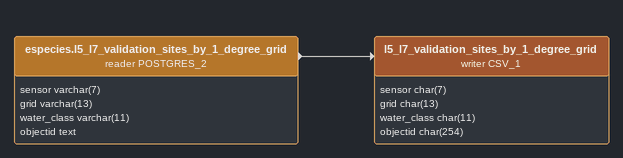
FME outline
especies.l5_l7_validation_sites_by_1_degree_grid (reader POSTGRES_2)
    attributes: sensor varchar(7), grid varchar(13), water_class varchar(11), objectid text
    -> l5_l7_validation_sites_by_1_degree_grid (writer CSV_1)
l5_l7_validation_sites_by_1_degree_grid (writer CSV_1)
    attributes: sensor char(7), grid char(13), water_class char(11), objectid char(254)
